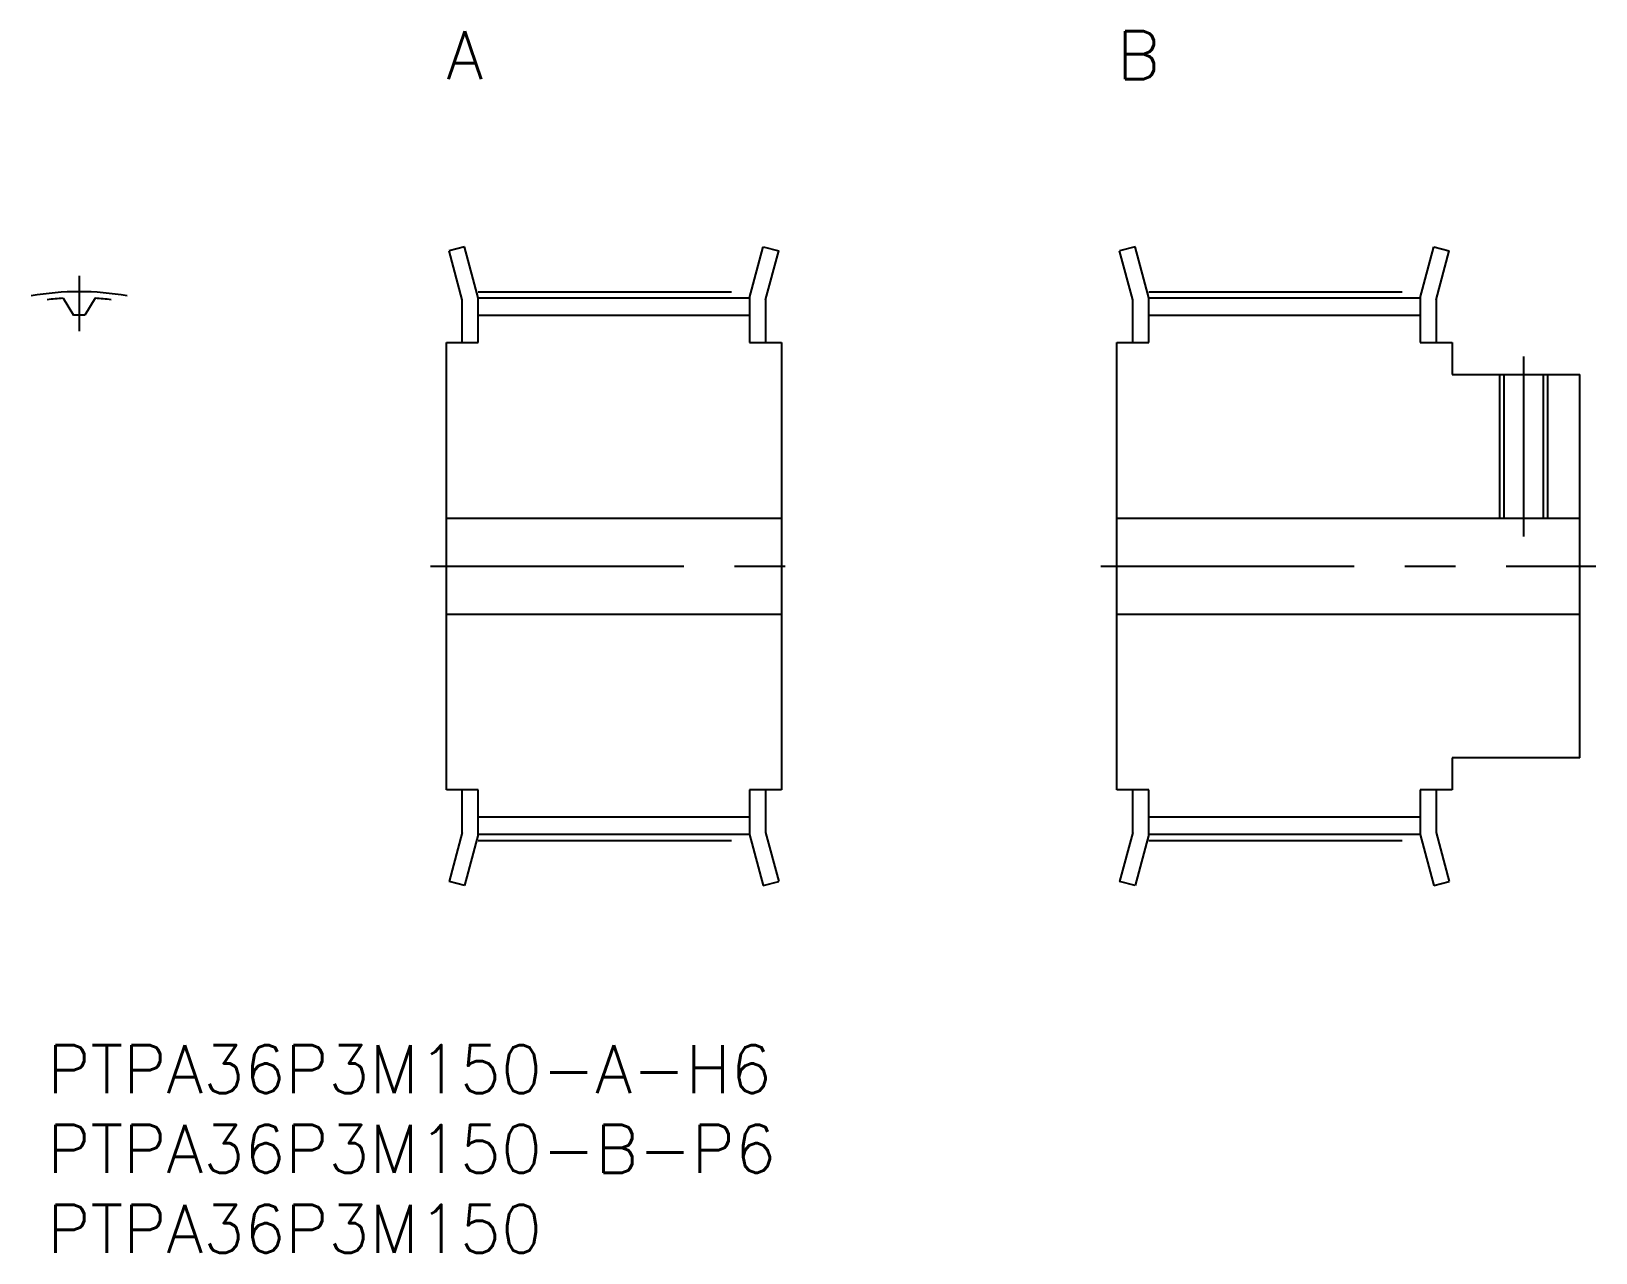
# Model space of a CAD drawing. Extents: x -1 to 97, y -13 to 63.5.
import ezdxf

# ---------------------------------------------------------------- set-up
doc = ezdxf.new("R2010")
doc.units = 0
doc.header["$LTSCALE"] = 0.5
doc.linetypes.add('CENTER', pattern=[50.8, 31.75, -6.35, 6.35, -6.35])
for name, color, linetype in [('MSM_CENTER', 1, 'CENTER'), ('MSM_CONTINUOUS', 7, 'CONTINUOUS'), ('MSM_NARROW', 5, 'CONTINUOUS'), ('MSM_PART_NUMBER', 7, 'CONTINUOUS')]:
    doc.layers.add(name, color=color, linetype=linetype)
doc.styles.get("Standard").update_dxf_attribs({"font": 'txt.shx', "height": 3, "bigfont": 'bigfont.shx'})

# ---------------------------------------------------------------- blocks, each defined once
blk = doc.blocks.new('*U99')
at = {"layer": 'MSM_PART_NUMBER'}
blk.add_text('PTPA36P3M150-B-P6', height=3, dxfattribs=at).set_placement((0, -8))
blk = doc.blocks.new('*U100')
at = {"layer": 'MSM_PART_NUMBER'}
blk.add_text('PTPA36P3M150', height=3, dxfattribs=at).set_placement((0, -13))
blk = doc.blocks.new('*U101')
at = {"layer": 'MSM_PART_NUMBER'}
blk.add_text('PTPA36P3M150-A-H6', height=3, dxfattribs=at).set_placement((0, -3))
blk = doc.blocks.new('*U102')
at = {"layer": 'MSM_PART_NUMBER'}
blk.add_text('B', height=3, dxfattribs=at).set_placement((67, 60.5))
blk = doc.blocks.new('*U103')
at = {"layer": 'MSM_PART_NUMBER'}
blk.add_text('A', height=3, dxfattribs=at).set_placement((25, 60.5))

msp = doc.modelspace()

# ---------------------------------------------------------------- linework, layer by layer
at = {"layer": 'MSM_CENTER'}
for p, q in [((2, 48.19), (2, 44.72)), ((26.998, 47.19), (44.002, 47.19)), ((68.998, 47.19), (86.002, 47.19)), ((92.5, 31.859), (92.5, 43.141)), ((24, 30), (47, 30)), ((66, 30), (97, 30)), ((26.998, 12.81), (44.002, 12.81)), ((68.998, 12.81), (86.002, 12.81))]:
    msp.add_line(p, q, dxfattribs=at)
msp.add_arc((2, 30), 17.19, 79.94927, 100.05073, dxfattribs=at)
at = {"layer": 'MSM_CONTINUOUS'}
for p, q in [((26.145, 50), (25.179, 49.741)), ((27, 46.81), (26.145, 50)), ((44, 46.81), (44.855, 50)), ((44.855, 50), (45.821, 49.741)), ((68.145, 50), (67.179, 49.741)), ((69, 46.81), (68.145, 50)), ((86, 46.81), (86.855, 50)), ((86.855, 50), (87.821, 49.741)), ((26, 46.678), (25.179, 49.741)), ((45, 46.678), (45.821, 49.741)), ((68, 46.678), (67.179, 49.741)), ((87, 46.678), (87.821, 49.741)), ((1, 46.78), (1.648, 45.716)), ((3, 46.78), (2.352, 45.716)), ((26, 44), (26, 46.678)), ((27, 44), (27, 46.81)), ((27, 46.81), (44, 46.81)), ((44, 46.81), (44, 44)), ((45, 46.678), (45, 44)), ((68, 44), (68, 46.678)), ((69, 44), (69, 46.81)), ((69, 46.81), (86, 46.81)), ((86, 46.81), (86, 44)), ((87, 46.678), (87, 44)), ((27, 45.72), (44, 45.72)), ((69, 45.72), (86, 45.72)), ((25, 16), (25, 44)), ((25, 44), (27, 44)), ((44, 44), (46, 44)), ((46, 44), (46, 16)), ((67, 16), (67, 44)), ((67, 44), (69, 44)), ((86, 44), (88, 44)), ((88, 44), (88, 42)), ((88, 42), (96, 42)), ((91.27, 33), (91.27, 42)), ((93.729, 33), (93.729, 42)), ((96, 18), (96, 42)), ((25, 33), (46, 33)), ((67, 33), (96, 33)), ((25, 27), (46, 27)), ((67, 27), (96, 27)), ((88, 18), (88, 16)), ((96, 18), (88, 18)), ((27, 16), (25, 16)), ((26, 13.322), (26, 16)), ((27, 13.19), (27, 16)), ((44, 16), (44, 13.19)), ((46, 16), (44, 16)), ((45, 16), (45, 13.322)), ((69, 16), (67, 16)), ((68, 13.322), (68, 16)), ((69, 13.19), (69, 16)), ((86, 16), (86, 13.19)), ((88, 16), (86, 16)), ((87, 16), (87, 13.322)), ((44, 14.28), (27, 14.28)), ((86, 14.28), (69, 14.28)), ((26, 13.322), (25.179, 10.259)), ((27, 13.19), (26.145, 10)), ((44, 13.19), (27, 13.19)), ((44, 13.19), (44.855, 10)), ((45, 13.322), (45.821, 10.259)), ((68, 13.322), (67.179, 10.259)), ((69, 13.19), (68.145, 10)), ((86, 13.19), (69, 13.19)), ((86, 13.19), (86.855, 10)), ((87, 13.322), (87.821, 10.259)), ((26.145, 10), (25.179, 10.259)), ((44.855, 10), (45.821, 10.259)), ((68.145, 10), (67.179, 10.259)), ((86.855, 10), (87.821, 10.259))]:
    msp.add_line(p, q, dxfattribs=at)
for radius, start, end in [(16.81, 93.41045, 96.83305), (16.81, 83.16695, 86.58955), (15.72, 88.71747, 91.28253)]:
    msp.add_arc((2, 30), radius, start, end, dxfattribs=at)
at = {"layer": 'MSM_NARROW'}
for p, q in [((91, 33), (91, 42)), ((94, 33), (94, 42))]:
    msp.add_line(p, q, dxfattribs=at)

# ---------------------------------------------------------------- block references
at = {"layer": 'MSM_CONTINUOUS'}
for name in ['*U103', '*U102', '*U101', '*U99', '*U100']:
    msp.add_blockref(name, (0, 0), dxfattribs=at)

doc.saveas('drawing.dxf')
